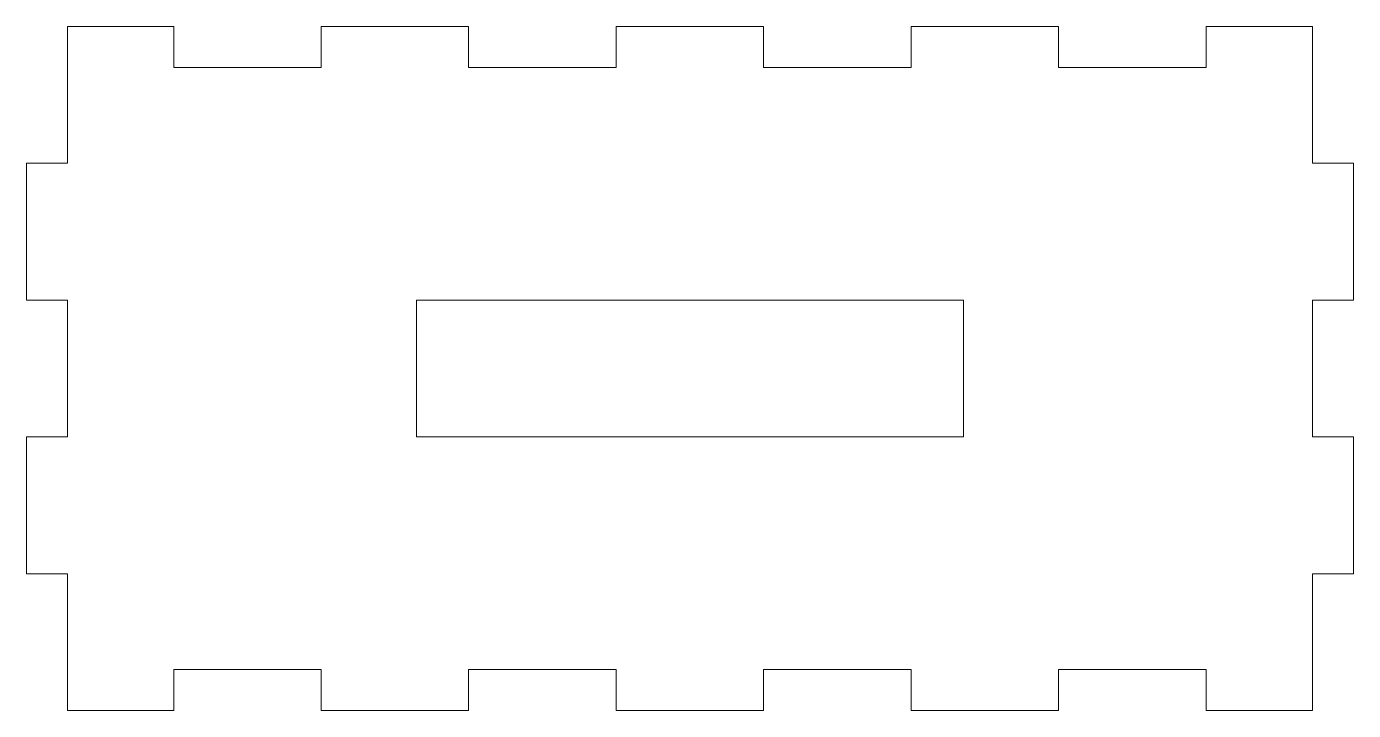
# Model space of a CAD drawing. Header units: millimetres. Extents: x -48.5 to 48.5, y -25 to 25.
import ezdxf

# ---------------------------------------------------------------- set-up
doc = ezdxf.new("R2010")
doc.units = ezdxf.units.MM

msp = doc.modelspace()

# ---------------------------------------------------------------- linework, layer by layer
at = {"color": 7, "linetype": 'Continuous', "lineweight": 15}
for p, q in [((-45.5, 25), (-45.5, 15)), ((-37.74, 25), (-45.5, 25)), ((-37.74, 22), (-37.74, 25)), ((-26.958, 25), (-26.958, 22)), ((-16.18, 25), (-26.958, 25)), ((-16.18, 22), (-16.18, 25)), ((-5.398, 25), (-5.398, 22)), ((5.38, 25), (-5.398, 25)), ((5.38, 22), (5.38, 25)), ((16.162, 25), (16.162, 22)), ((26.94, 25), (16.162, 25)), ((26.94, 22), (26.94, 25)), ((37.722, 25), (37.722, 22)), ((45.5, 25), (37.722, 25)), ((45.5, 15), (45.5, 25)), ((-26.958, 22), (-37.74, 22)), ((-5.398, 22), (-16.18, 22)), ((16.162, 22), (5.38, 22)), ((37.722, 22), (26.94, 22)), ((-48.5, 15), (-48.5, 5)), ((-45.5, 15), (-48.5, 15)), ((48.5, 15), (45.5, 15)), ((48.5, 5), (48.5, 15)), ((-48.5, 5), (-45.5, 5)), ((-45.5, 5), (-45.5, -5)), ((20, 5), (-20, 5)), ((-20, 5), (-20, -5)), ((20, -5), (20, 5)), ((45.5, -5), (45.5, 5)), ((45.5, 5), (48.5, 5)), ((-48.5, -5), (-48.5, -15)), ((-45.5, -5), (-48.5, -5)), ((-20, -5), (20, -5)), ((48.5, -5), (45.5, -5)), ((48.5, -15), (48.5, -5)), ((-48.5, -15), (-45.5, -15)), ((-45.5, -15), (-45.5, -25)), ((45.5, -15), (48.5, -15)), ((45.5, -25), (45.5, -15)), ((-37.74, -22), (-26.958, -22)), ((-37.74, -25), (-37.74, -22)), ((-26.958, -22), (-26.958, -25)), ((-16.18, -22), (-5.398, -22)), ((-16.18, -25), (-16.18, -22)), ((-5.398, -22), (-5.398, -25)), ((5.38, -22), (16.162, -22)), ((5.38, -25), (5.38, -22)), ((16.162, -22), (16.162, -25)), ((26.94, -22), (37.722, -22)), ((26.94, -25), (26.94, -22)), ((37.722, -22), (37.722, -25)), ((-45.5, -25), (-37.74, -25)), ((-26.958, -25), (-16.18, -25)), ((-5.398, -25), (5.38, -25)), ((16.162, -25), (26.94, -25)), ((37.722, -25), (45.5, -25))]:
    msp.add_line(p, q, dxfattribs=at)

doc.saveas('drawing.dxf')
